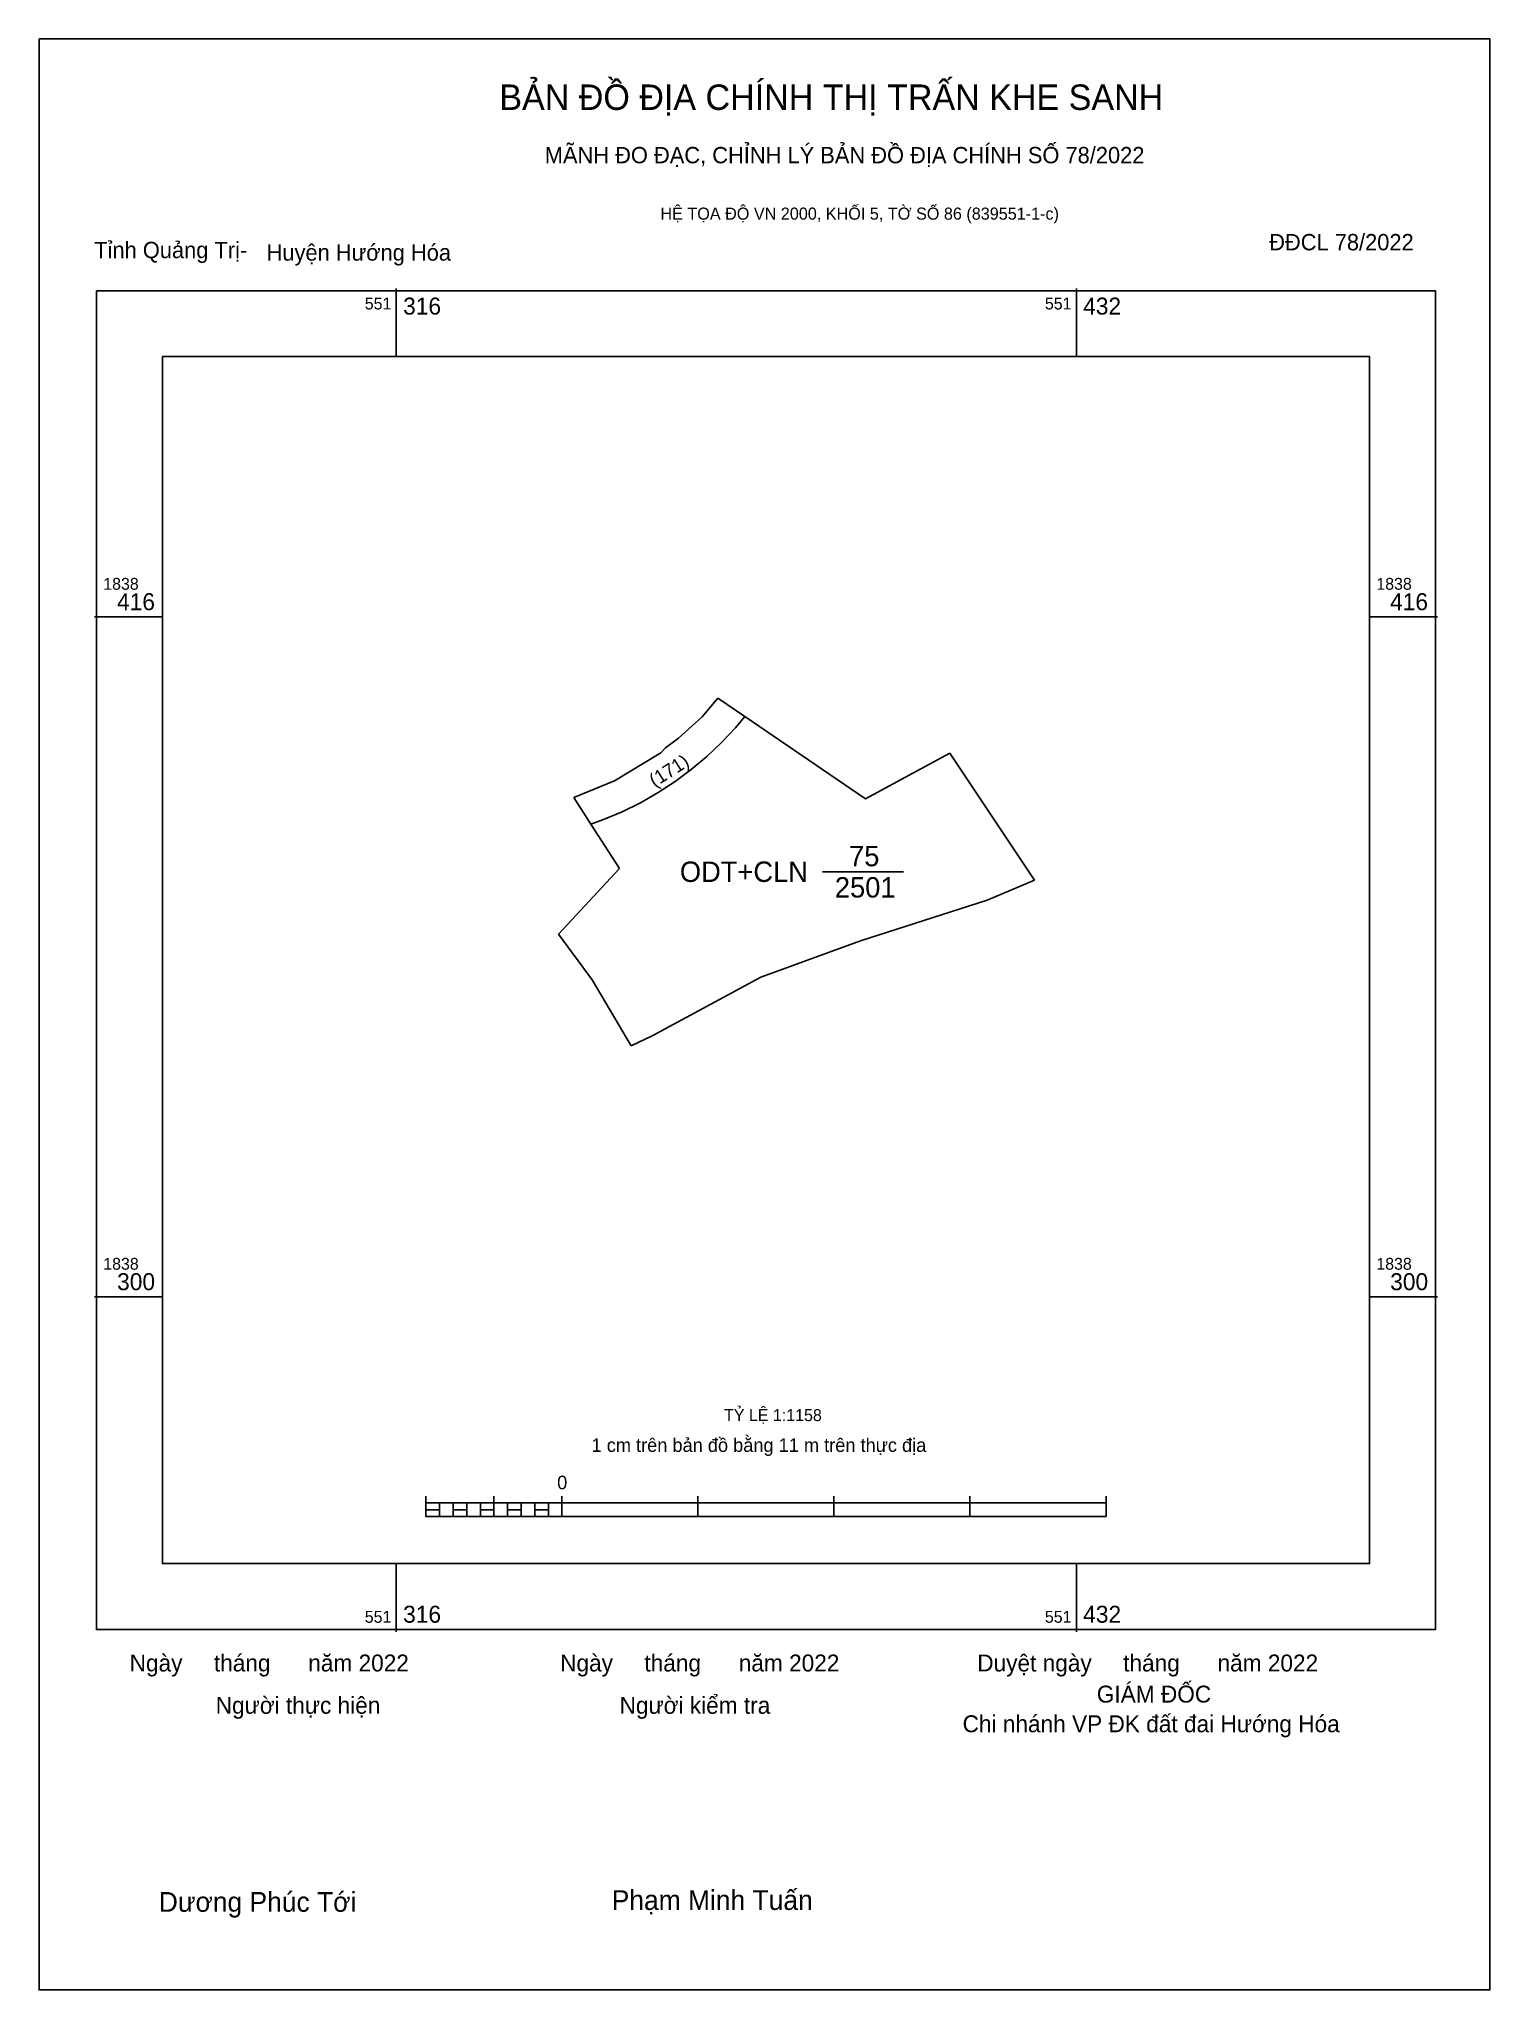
# Model space of a CAD drawing. Extents: x 551255 to 551503, y 1838182 to 1838515.
import ezdxf

# ---------------------------------------------------------------- set-up
doc = ezdxf.new("R2010")
doc.units = 0
for name, color, linetype in [('Level 10', 7, 'Continuous'), ('Level 13', 7, 'Continuous'), ('Level 15', 7, 'Continuous'), ('Level 30', 7, 'Continuous'), ('Level 6', 7, 'Continuous'), ('Level 62', 7, 'Continuous'), ('Level 63', 7, 'Continuous'), ('Level 9', 7, 'Continuous')]:
    doc.layers.add(name, color=color, linetype=linetype)

msp = doc.modelspace()

# ---------------------------------------------------------------- linework, layer by layer
at = {"layer": 'Level 10'}
for p, q in [((551368.38, 1838399.09), (551371.02, 1838402.28)), ((551368.38, 1838399.09), (551364.34, 1838395.41)), ((551364.34, 1838395.41), (551362.12, 1838393.79)), ((551361.33, 1838392.93), (551353.43, 1838388.16)), ((551362.12, 1838393.79), (551361.33, 1838392.93)), ((551425.01, 1838371.23), (551410.58, 1838392.9)), ((551353.43, 1838388.16), (551346.51, 1838385.33)), ((551346.51, 1838385.33), (551349.42, 1838380.79)), ((551349.42, 1838380.79), (551354.27, 1838373.23)), ((551354.27, 1838373.23), (551343.9, 1838362.04)), ((551416.91, 1838367.82), (551425.01, 1838371.23)), ((551395.34, 1838360.9), (551416.91, 1838367.82)), ((551343.9, 1838362.04), (551349.64, 1838354.28)), ((551378.35, 1838354.69), (551395.34, 1838360.9)), ((551349.64, 1838354.28), (551356.28, 1838343.03)), ((551359.98, 1838344.79), (551378.35, 1838354.69)), ((551356.28, 1838343.03), (551359.98, 1838344.79))]:
    msp.add_line(p, q, dxfattribs=at)
for points in [[(551371.02, 1838402.28), (551375.64, 1838399.12)], [(551375.64, 1838399.12), (551396.18, 1838385.08), (551405.65, 1838390.22), (551410.58, 1838392.9)]]:
    msp.add_lwpolyline(points, dxfattribs=at)
at = {"layer": 'Level 13'}
msp.add_line((551389.07, 1838373.09), (551389.07, 1838373.09), dxfattribs=at)
at = {"layer": 'Level 15'}
msp.add_lwpolyline([(551255.38, 1838514.58), (551502.6, 1838514.58), (551502.6, 1838182.12), (551255.38, 1838182.12)], close=True, dxfattribs=at)
at = {"layer": 'Level 30'}
msp.add_line((551375.64, 1838399.12), (551375.68, 1838399.17), dxfattribs=at)
msp.add_lwpolyline([(551349.42, 1838380.79), (551351.58, 1838381.56), (551354.76, 1838382.91), (551357.86, 1838384.44), (551360.85, 1838386.16), (551363.75, 1838388.05), (551366.52, 1838390.1), (551369.17, 1838392.32), (551371.68, 1838394.69), (551374.04, 1838397.21), (551375.64, 1838399.12)], dxfattribs=at)
at = {"layer": 'Level 62'}
msp.add_lwpolyline([(551276.4, 1838460.45), (551482.08, 1838460.45), (551482.08, 1838254.77), (551276.4, 1838254.77)], close=True, dxfattribs=at)
at = {"layer": 'Level 63'}
for p, q in [((551316.26, 1838472.04), (551316.26, 1838460.45)), ((551432.13, 1838472.04), (551432.13, 1838460.45)), ((551264.81, 1838416.09), (551276.4, 1838416.09)), ((551482.08, 1838416.09), (551493.67, 1838416.09)), ((551264.81, 1838300.21), (551276.4, 1838300.21)), ((551482.08, 1838300.21), (551493.67, 1838300.21)), ((551321.31, 1838266.28), (551321.31, 1838262.8)), ((551321.31, 1838265.12), (551437.18, 1838265.12)), ((551323.62, 1838265.12), (551323.62, 1838262.8)), ((551325.94, 1838265.12), (551325.94, 1838262.8)), ((551328.26, 1838265.12), (551328.26, 1838262.8)), ((551330.58, 1838265.12), (551330.58, 1838262.8)), ((551332.89, 1838266.28), (551332.89, 1838262.8)), ((551332.89, 1838265.12), (551332.89, 1838262.8)), ((551335.21, 1838265.12), (551335.21, 1838262.8)), ((551337.53, 1838265.12), (551337.53, 1838262.8)), ((551339.85, 1838265.12), (551339.85, 1838262.8)), ((551342.16, 1838265.12), (551342.16, 1838262.8)), ((551344.48, 1838266.28), (551344.48, 1838262.8)), ((551344.48, 1838265.12), (551344.48, 1838262.8)), ((551367.65, 1838266.28), (551367.65, 1838262.8)), ((551390.83, 1838266.28), (551390.83, 1838262.8)), ((551414, 1838266.28), (551414, 1838262.8)), ((551437.18, 1838266.28), (551437.18, 1838262.8)), ((551321.31, 1838262.8), (551437.18, 1838262.8)), ((551316.26, 1838254.77), (551316.26, 1838243.18)), ((551432.13, 1838254.77), (551432.13, 1838243.18))]:
    msp.add_line(p, q, dxfattribs=at)
for points in [[(551265.17, 1838471.68), (551493.31, 1838471.68), (551493.31, 1838243.54), (551265.17, 1838243.54)], [(551321.31, 1838263.96), (551323.62, 1838263.96), (551323.62, 1838262.8), (551321.31, 1838262.8)], [(551321.31, 1838263.96), (551323.62, 1838263.96), (551323.62, 1838262.8), (551321.31, 1838262.8)], [(551325.94, 1838263.96), (551328.26, 1838263.96), (551328.26, 1838262.8), (551325.94, 1838262.8)], [(551330.58, 1838263.96), (551332.89, 1838263.96), (551332.89, 1838262.8), (551330.58, 1838262.8)], [(551335.21, 1838263.96), (551337.53, 1838263.96), (551337.53, 1838262.8), (551335.21, 1838262.8)], [(551339.85, 1838263.96), (551342.16, 1838263.96), (551342.16, 1838262.8), (551339.85, 1838262.8)]]:
    msp.add_lwpolyline(points, close=True, dxfattribs=at)
at = {"layer": 'Level 9'}
msp.add_line((551388.9, 1838372.68), (551402.7, 1838372.68), dxfattribs=at)

# ---------------------------------------------------------------- texts
at = {"layer": 'Level 13'}
msp.add_text('(171)', height=2.317, rotation=32.4238, dxfattribs=at).set_placement((551360.28, 1838386.99))
for s, p in [('75', (551393.4, 1838373.61)), ('ODT+CLN', (551364.57, 1838370.94)), ('2501', (551390.98, 1838368.28))]:
    msp.add_text(s, height=3.476, dxfattribs=at).set_placement(p)
at = {"layer": 'Level 6'}
msp.add_text('TỶ LỆ 1:1158', height=2.0369, dxfattribs=at).set_placement((551372.1, 1838279.06))
at = {"layer": 'Level 63'}
for s, height, p in [('BẢN ĐỒ ĐỊA CHÍNH THỊ TRẤN KHE SANH', 4.3378, (551333.81, 1838502.49)), ('MÃNH ĐO ĐẠC, CHỈNH LÝ BẢN ĐỒ ĐỊA CHÍNH SỐ 78/2022', 2.7834, (551341.55, 1838493.4)), ('HỆ TỌA ĐỘ VN 2000, KHỐI 5, TỜ SỐ 86 (839551-1-c)', 2.0605, (551361.26, 1838483.79)), ('551', 2.028, (551310.89, 1838468.49)), ('316', 2.897, (551317.42, 1838467.62)), ('551', 2.028, (551426.77, 1838468.49)), ('432', 2.897, (551433.29, 1838467.62)), ('1838', 2.028, (551266.33, 1838420.72)), ('1838', 2.028, (551483.24, 1838420.72)), ('416', 2.897, (551268.67, 1838417.24)), ('416', 2.897, (551485.58, 1838417.24)), ('1838', 2.028, (551266.33, 1838304.85)), ('1838', 2.028, (551483.24, 1838304.85)), ('300', 2.897, (551268.69, 1838301.37)), ('300', 2.897, (551485.6, 1838301.37)), ('1 cm trên bản đồ bằng 11 m trên thực địa', 2.3174, (551349.53, 1838273.81)), ('0', 2.32, (551343.66, 1838267.44)), ('551', 2.028, (551310.89, 1838244.7)), ('316', 2.897, (551317.42, 1838244.7)), ('551', 2.028, (551426.77, 1838244.7)), ('432', 2.897, (551433.29, 1838244.7)), ('Ngày     tháng      năm 2022', 2.8833, (551270.82, 1838236.4)), ('Ngày     tháng      năm 2022', 2.8833, (551344.17, 1838236.4)), ('Duyệt ngày     tháng      năm 2022', 2.8833, (551415.24, 1838236.4)), ('Người thực hiện', 2.8833, (551285.49, 1838229.19)), ('Người kiểm tra', 2.8833, (551354.3, 1838229.19)), ('GIÁM ĐỐC', 2.883, (551435.61, 1838231.1)), ('Chi nhánh VP ĐK đất đai Hướng Hóa', 2.8833, (551412.74, 1838226.04)), ('Dương Phúc Tới', 3.363, (551275.79, 1838195.45)), ('Phạm Minh Tuấn', 3.363, (551352.96, 1838195.76))]:
    msp.add_text(s, height=height, dxfattribs=at).set_placement(p)
at = {"layer": 'Level 9'}
for s, p in [('ĐĐCL 78/2022', (551464.98, 1838478.57)), ('Tỉnh Quảng Trị-', (551264.79, 1838477.23)), ('Huyện Hướng Hóa', (551294.16, 1838476.81))]:
    msp.add_text(s, height=2.7834, dxfattribs=at).set_placement(p)

doc.saveas('drawing.dxf')
